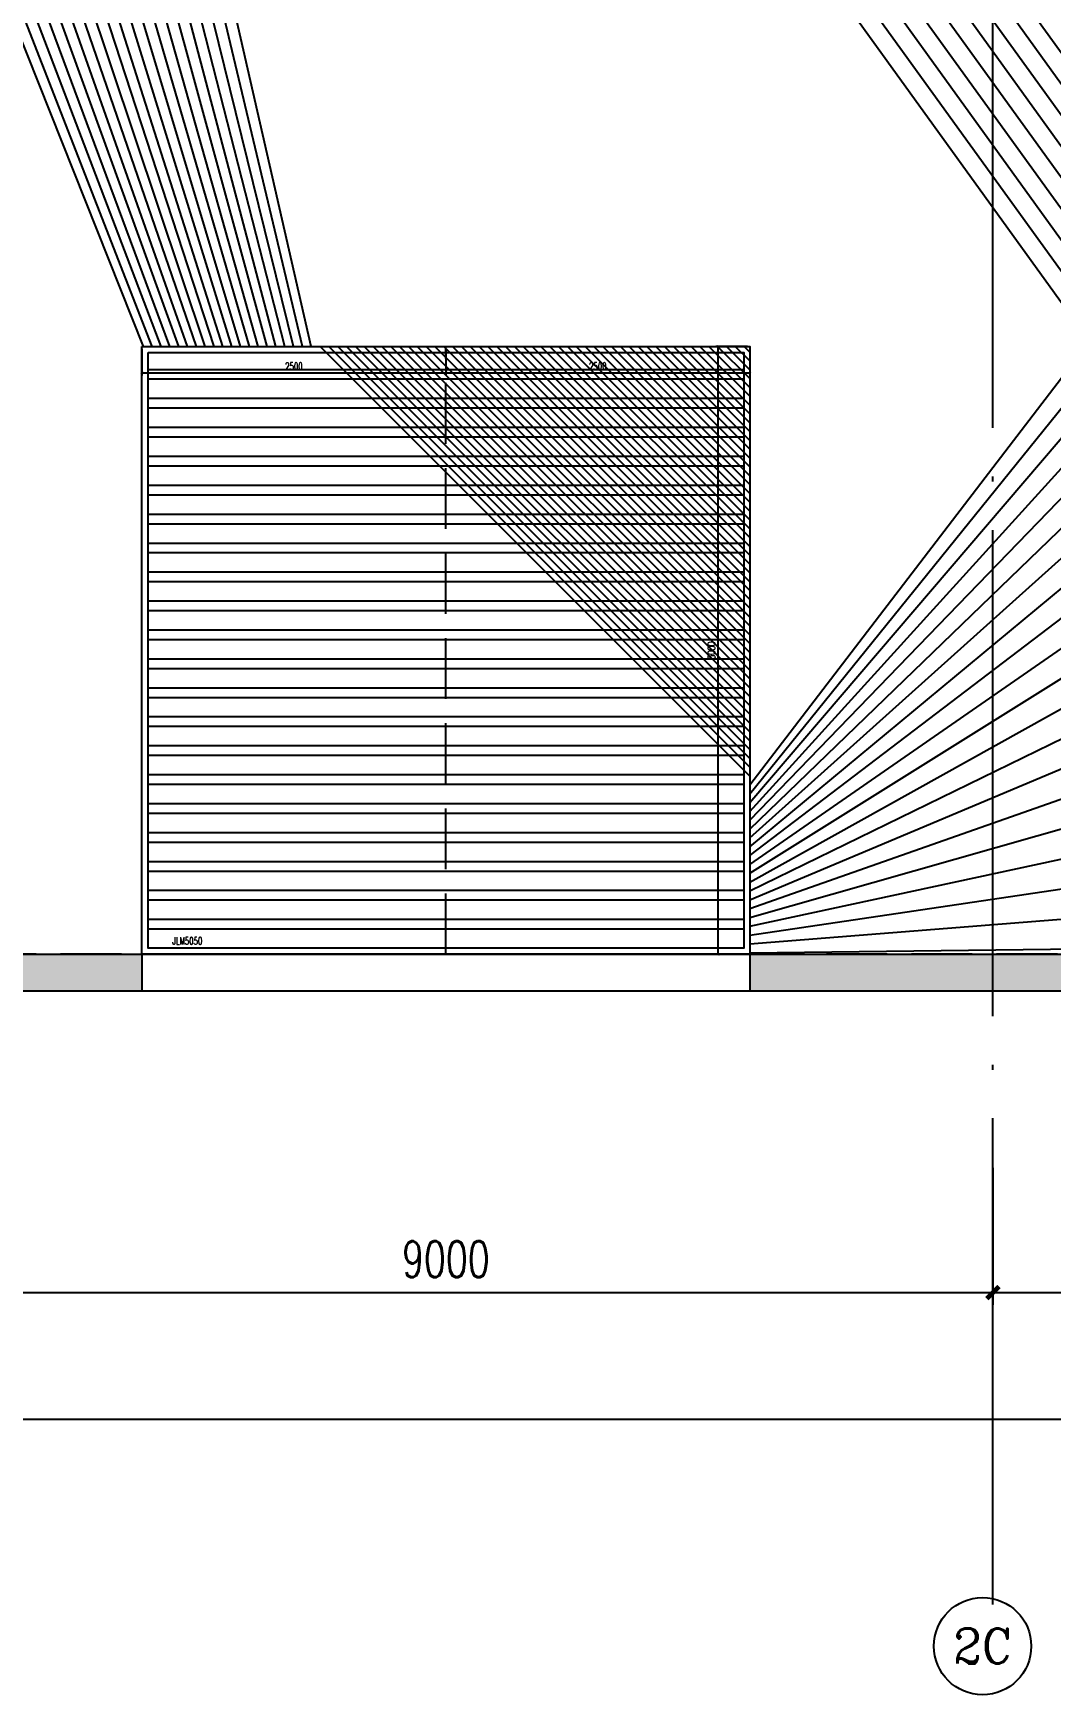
# Model space of a CAD drawing. Extents: x -4210259 to 293730, y -7499 to 868879.
# Drawn here: x -972915 to -964545, y 511145 to 524815 of the extents above; entities that cross this region are included whole.
import ezdxf
from ezdxf.enums import TextEntityAlignment as Align

# ---------------------------------------------------------------- set-up
doc = ezdxf.new("R2010")
doc.units = 0
doc.header["$LTSCALE"] = 1000
doc.header["$MEASUREMENT"] = 0
doc.linetypes.add('__DASH', pattern=[0.35, 0.25, -0.1])
doc.linetypes.add('DOTE', pattern=[2.4200000000000004, 2, -0.2, 0.02, -0.2])
doc.layers.get('Defpoints').update_dxf_attribs({"color": 210})
for name, color, linetype in [('A-AXIS-D', 1, 'Continuous'), ('A-AXIS-DOTE', 14, 'DOTE'), ('A-HATCH-2', 251, 'Continuous'), ('A-LIN-V', 9, 'Continuous'), ('A-门窗表显示尺寸', 160, 'Continuous'), ('AS-WALL', 40, 'Continuous'), ('PUB_TEXT', 7, 'Continuous')]:
    doc.layers.add(name, color=color, linetype=linetype)
doc.styles.add('_TCH_AXIS', font='COMPLEX', dxfattribs={"bigfont": 'GBCBIG'})
doc.styles.add('_TCH_DIM_T3', font='SIMPLEX', dxfattribs={"width": 0.7058823529411765, "bigfont": 'GBCBIG'})
doc.styles.add('A-DIM_T3', font='SIMPLEX', dxfattribs={"width": 0.7058823529411765, "bigfont": 'GBCBIG'})
doc.styles.add('A-STANDARD', font='SIMPLEX', dxfattribs={"bigfont": 'GBCBIG'})
doc.dimstyles.new('_TCH_ARCH&&100', dxfattribs={"dimtxt": 297.5, "dimasz": 100, "dimexe": 100, "dimexo": 100, "dimgap": 126.25, "dimtad": 1, "dimdec": 0, "dimzin": 0, "dimdsep": 46, "dimtxsty": '_TCH_DIM_T3', "dimblk": 'ARCHTICK', "dimcen": 0.09, "dimclrt": 7, "dimazin": 2, "dimtfac": 1, "dimtdec": 0, "dimtix": 1, "dimtmove": 2, "dimatfit": 3, "dimfxl": 0, "dimtolj": 1, "dimtzin": 0, "dimarcsym": 0})
doc.dimstyles.new('A-DIM&&20', dxfattribs={"dimtxt": 59.5, "dimasz": 20, "dimexe": 20, "dimexo": 20, "dimgap": 25.25, "dimtad": 1, "dimdec": 0, "dimzin": 0, "dimdsep": 46, "dimtxsty": 'A-DIM_T3', "dimblk": 'ARCHTICK', "dimcen": 0.09, "dimclrt": 7, "dimazin": 2, "dimtfac": 1, "dimtdec": 0, "dimtix": 1, "dimtmove": 2, "dimatfit": 3, "dimfxl": 0, "dimtolj": 1, "dimtzin": 0, "dimarcsym": 0})

# ---------------------------------------------------------------- blocks, each defined once
blk = doc.blocks.new('_ArchTick')
at = {"color": 0, "linetype": 'ByBlock', "const_width": 0.4}
blk.add_lwpolyline([(-0.5, -0.5), (0.5, 0.5)], dxfattribs=at)
blk = doc.blocks.new('*D1236')
at = {"layer": 'A-门窗表显示尺寸', "color": 0, "lineweight": -2}
for p, q in [((-1640980.163610153, 522217.4520265139), (-1640980.163610153, 521999.9999999749)), ((-1638480.163610147, 522217.4520265139), (-1638480.163610147, 521999.9999999749)), ((-1640980.163610153, 522019.9999999749), (-1638480.163610147, 522019.9999999749))]:
    blk.add_line(p, q, dxfattribs=at)
at = {"layer": 'Defpoints', "color": 0}
for p in [(-1640980.163610153, 522237.4520265139), (-1638480.163610147, 522237.4520265139), (-1638480.163610147, 522019.9999999749)]:
    blk.add_point(p, dxfattribs=at)
at = {"layer": 'A-门窗表显示尺寸', "color": 0, "lineweight": -2, "xscale": 20, "yscale": 20, "zscale": 20, "rotation": 180}
blk.add_blockref('_ArchTick', (-1640980.163610153, 522019.9999999749), dxfattribs=at)
at = {"layer": 'A-门窗表显示尺寸', "color": 0, "lineweight": -2, "xscale": 20, "yscale": 20, "zscale": 20}
blk.add_blockref('_ArchTick', (-1638480.163610147, 522019.9999999749), dxfattribs=at)
at = {"layer": 'A-门窗表显示尺寸', "color": 7, "insert": (-1639730.16361015, 522074.9999999749), "char_height": 59.5, "attachment_point": 5, "style": 'A-DIM_T3'}
blk.add_mtext('\\A1;2500', dxfattribs=at)
blk = doc.blocks.new('*D1237')
at = {"layer": 'A-门窗表显示尺寸', "color": 0, "lineweight": -2}
for p, q in [((-1643480.16361016, 522217.4520265139), (-1643480.16361016, 521999.9999999749)), ((-1640980.163610153, 522217.4520265139), (-1640980.163610153, 521999.9999999749)), ((-1643480.16361016, 522019.9999999749), (-1640980.163610153, 522019.9999999749))]:
    blk.add_line(p, q, dxfattribs=at)
at = {"layer": 'Defpoints', "color": 0}
for p in [(-1643480.16361016, 522237.4520265139), (-1640980.163610153, 522237.4520265139), (-1640980.163610153, 522019.9999999749)]:
    blk.add_point(p, dxfattribs=at)
at = {"layer": 'A-门窗表显示尺寸', "color": 0, "lineweight": -2, "xscale": 20, "yscale": 20, "zscale": 20, "rotation": 180}
blk.add_blockref('_ArchTick', (-1643480.16361016, 522019.9999999749), dxfattribs=at)
at = {"layer": 'A-门窗表显示尺寸', "color": 0, "lineweight": -2, "xscale": 20, "yscale": 20, "zscale": 20}
blk.add_blockref('_ArchTick', (-1640980.163610153, 522019.9999999749), dxfattribs=at)
at = {"layer": 'A-门窗表显示尺寸', "color": 7, "insert": (-1642230.163610157, 522074.9999999749), "char_height": 59.5, "attachment_point": 5, "style": 'A-DIM_T3'}
blk.add_mtext('\\A1;2500', dxfattribs=at)
blk = doc.blocks.new('*D1238')
at = {"layer": 'A-门窗表显示尺寸', "color": 0, "lineweight": -2}
for p, q in [((-1638500.163610148, 522237.4520265141), (-1638760.56329158, 522237.4520265141)), ((-1638740.56329158, 517237.4520265142), (-1638740.56329158, 522237.4520265141)), ((-1638500.163610148, 517237.4520265142), (-1638760.56329158, 517237.4520265142))]:
    blk.add_line(p, q, dxfattribs=at)
at = {"layer": 'Defpoints', "color": 0}
for p in [(-1638740.56329158, 522237.4520265141), (-1638480.163610148, 522237.4520265141), (-1638480.163610148, 517237.4520265142)]:
    blk.add_point(p, dxfattribs=at)
at = {"layer": 'A-门窗表显示尺寸', "color": 0, "lineweight": -2, "xscale": 20, "yscale": 20, "zscale": 20}
for p, rotation in [((-1638740.56329158, 522237.4520265141), 90), ((-1638740.56329158, 517237.4520265142), 270)]:
    blk.add_blockref('_ArchTick', p, dxfattribs=dict(at, rotation=rotation))
at = {"layer": 'A-门窗表显示尺寸', "color": 7, "insert": (-1638795.563291579, 519737.4520265145), "char_height": 59.5, "attachment_point": 5, "rotation": 90, "style": 'A-DIM_T3'}
blk.add_mtext('\\A1;5000', dxfattribs=at)
blk = doc.blocks.new('*D766')
at = {"layer": 'A-AXIS-D', "color": 0, "lineweight": -2}
for p, q in [((-1104220.667464609, 515480), (-1104220.667464609, 513313.3764944364)), ((-946220.66761283, 515480), (-946220.66761283, 513313.3764944364)), ((-1104220.667464609, 513413.3764944364), (-946220.66761283, 513413.3764944364))]:
    blk.add_line(p, q, dxfattribs=at)
at = {"layer": 'Defpoints', "color": 0}
for p in [(-1104220.667464609, 515580), (-946220.66761283, 515580), (-946220.66761283, 513413.3764944364)]:
    blk.add_point(p, dxfattribs=at)
at = {"layer": 'A-AXIS-D', "color": 0, "lineweight": -2, "xscale": 100, "yscale": 100, "zscale": 100, "rotation": 180}
blk.add_blockref('_ArchTick', (-1104220.667464609, 513413.3764944364), dxfattribs=at)
at = {"layer": 'A-AXIS-D', "color": 0, "lineweight": -2, "xscale": 100, "yscale": 100, "zscale": 100}
blk.add_blockref('_ArchTick', (-946220.66761283, 513413.3764944364), dxfattribs=at)
at = {"layer": 'A-AXIS-D', "color": 7, "insert": (-1025220.667538719, 513688.3764944364), "char_height": 297.5, "attachment_point": 5, "style": '_TCH_DIM_T3'}
blk.add_mtext('\\A1;158000', dxfattribs=at)
blk = doc.blocks.new('*D1184')
at = {"layer": 'A-AXIS-D', "color": 0, "lineweight": -2}
for p, q in [((-974020.6676164453, 515480), (-974020.6676164453, 514353.3764944364)), ((-965020.6676164453, 515480), (-965020.6676164453, 514353.3764944364)), ((-974020.6676164453, 514453.3764944364), (-965020.6676164453, 514453.3764944364))]:
    blk.add_line(p, q, dxfattribs=at)
at = {"layer": 'Defpoints', "color": 0}
for p in [(-974020.6676164453, 515580), (-965020.6676164453, 515580), (-965020.6676164453, 514453.3764944364)]:
    blk.add_point(p, dxfattribs=at)
at = {"layer": 'A-AXIS-D', "color": 0, "lineweight": -2, "xscale": 100, "yscale": 100, "zscale": 100, "rotation": 180}
blk.add_blockref('_ArchTick', (-974020.6676164453, 514453.3764944364), dxfattribs=at)
at = {"layer": 'A-AXIS-D', "color": 0, "lineweight": -2, "xscale": 100, "yscale": 100, "zscale": 100}
blk.add_blockref('_ArchTick', (-965020.6676164453, 514453.3764944364), dxfattribs=at)
at = {"layer": 'A-AXIS-D', "color": 7, "insert": (-969520.6676164453, 514728.3764944364), "char_height": 297.5, "attachment_point": 5, "style": '_TCH_DIM_T3'}
blk.add_mtext('\\A1;9000', dxfattribs=at)
blk = doc.blocks.new('*D1185')
at = {"layer": 'A-AXIS-D', "color": 0, "lineweight": -2}
for p, q in [((-965020.6676164453, 515480), (-965020.6676164453, 514353.3764944364)), ((-956020.6676164453, 515480), (-956020.6676164453, 514353.3764944364)), ((-965020.6676164453, 514453.3764944364), (-956020.6676164453, 514453.3764944364))]:
    blk.add_line(p, q, dxfattribs=at)
at = {"layer": 'Defpoints', "color": 0}
for p in [(-965020.6676164453, 515580), (-956020.6676164453, 515580), (-956020.6676164453, 514453.3764944364)]:
    blk.add_point(p, dxfattribs=at)
at = {"layer": 'A-AXIS-D', "color": 0, "lineweight": -2, "xscale": 100, "yscale": 100, "zscale": 100, "rotation": 180}
blk.add_blockref('_ArchTick', (-965020.6676164453, 514453.3764944364), dxfattribs=at)
at = {"layer": 'A-AXIS-D', "color": 0, "lineweight": -2, "xscale": 100, "yscale": 100, "zscale": 100}
blk.add_blockref('_ArchTick', (-956020.6676164453, 514453.3764944364), dxfattribs=at)
at = {"layer": 'A-AXIS-D', "color": 7, "insert": (-960520.6676164453, 514728.3764944364), "char_height": 297.5, "attachment_point": 5, "style": '_TCH_DIM_T3'}
blk.add_mtext('\\A1;9000', dxfattribs=at)
blk = doc.blocks.new('JLM5050')
at = {"layer": 'A-HATCH-2'}
h = blk.add_hatch(dxfattribs=at)
h.set_pattern_fill('ANSI32', color=256, scale=50, angle=45.00000000000001)
h.set_pattern_definition([(180, (0, 0), (-1.4210854715202e-14, -238.125), []), (180, (-79.3750342852436, 79.37503428522905), (-1.4210854715202e-14, -238.125), [])])
h.paths.add_polyline_path([(-1643430.16361016, 522187.4520265139), (-1638530.163610147, 522187.4520265139), (-1638530.163610147, 517287.452026514), (-1643430.16361016, 517287.452026514)])
at = {"layer": 'A-AXIS-DOTE', "linetype": '__DASH', "ltscale": 2}
blk.add_line((-1640980.163610153, 517237.452026514), (-1640980.163610153, 522237.4520265139), dxfattribs=at)
at = {"layer": 'A-LIN-V'}
blk.add_lwpolyline([(-1643480.16361016, 522237.4520265139), (-1638480.163610147, 522237.4520265139), (-1638480.163610147, 517237.452026514), (-1643480.16361016, 517237.452026514)], close=True, dxfattribs=at)
at = {"layer": 'A-门窗表显示尺寸'}
blk.add_lwpolyline([(-1643430.16361016, 522187.4520265139), (-1638530.163610147, 522187.4520265139), (-1638530.163610147, 517287.452026514), (-1643430.16361016, 517287.452026514)], close=True, dxfattribs=at)
at = {"layer": 'A-门窗表显示尺寸', "color": 3, "style": 'A-STANDARD', "width": 0.7058823529411765}
blk.add_text('JLM5050', height=59.5, dxfattribs=at).set_placement((-1643230, 517317.452026514))
at = {"layer": 'A-门窗表显示尺寸'}
for p1, p2, distance, picture, middle in [((-1643480.16361016, 522237.4520265139), (-1640980.163610153, 522237.4520265139), -217.45202653901652, '*D1237', (-1642230.163610157, 522074.9999999749)), ((-1640980.163610153, 522237.4520265139), (-1638480.163610147, 522237.4520265139), -217.45202653901654, '*D1236', (-1639730.16361015, 522074.9999999749)), ((-1638480.163610147, 517237.452026514), (-1638480.163610147, 522237.4520265139), 260.39968143287115, '*D1238', (-1638795.563291579, 519737.4520265145))]:
    dim = blk.add_aligned_dim(p1=p1, p2=p2, distance=distance, dimstyle='A-DIM&&20', dxfattribs=at)
    dim.commit()
    dim.dimension.update_dxf_attribs({"geometry": picture, "text_midpoint": middle})

msp = doc.modelspace()

# ---------------------------------------------------------------- hatches: boundary and pattern name
at = {"layer": 'A-HATCH-2'}
h = msp.add_hatch(dxfattribs=at)
h.set_pattern_fill('ANSI31', color=256, scale=150, angle=45.00000000000001)
h.set_pattern_definition([(90, (-40599475741.43156, -3384804562.000004), (-238.125, -1.848892746611746e-30), [])])
h.paths.add_polyline_path([(-989820.6676281036, 534887.4520265377), (-964320.6676285587, 534887.4520265121), (-964320.6676285595, 517237.452026516), (-967020.6676076562, 517237.4520265113), (-967020.6676076561, 522237.4520265262), (-972020.6676076388, 522237.4520265063), (-972020.6676076693, 517237.4520265137), (-972920.0000000001, 517237.4520265136), (-989410, 517237.4520265136), (-991180.0000000002, 517237.4520265136), (-991320.6676282745, 517237.4520265148), (-989820.6676281034, 517237.4520265148), (-974320.6676076761, 517237.4520265287), (-974320.6676076761, 519637.4520265287), (-987520.6676076811, 519637.4520265329), (-987520.6676076811, 517237.4520265168), (-989820.6676281032, 517237.4520265165)])
h = msp.add_hatch(dxfattribs=at)
h.set_pattern_fill('ANSI38', color=256, scale=150)
h.set_pattern_definition([(45, (0, 0), (-168.3798022700466, 168.3798022700466), []), (135, (0, 0), (-505.1394068101398, 168.3798022700467), [595.3125, -357.1875])])
h.paths.add_polyline_path([(-962820.667648551, 517237.4520264904), (-946220.66761283, 517237.4520264904), (-946220.66761283, 516937.4520265246), (-962820.667648551, 516937.4520265246)])
h.paths.add_polyline_path([(-967020.6676076561, 516937.4520265246), (-964320.6676285589, 516937.4520265246), (-964320.6676285589, 517237.4520264904), (-967020.6676076561, 517237.4520264904)])
h.paths.add_polyline_path([(-1016820.66764856, 517237.4520265136), (-972020.6676076691, 517237.4520265136), (-972020.6676076691, 516937.4520265246), (-1016820.66764856, 516937.4520265246)])
h.paths.add_polyline_path([(-1020520.66760765, 516937.4520265246), (-1018320.667628568, 516937.4520265246), (-1018320.667628568, 517237.4520264904), (-1020520.66760765, 517237.4520264904)])
h.paths.add_polyline_path([(-1070820.66764828, 516937.4520265245), (-1026520.667607633, 516937.4520265245), (-1026520.667607633, 517237.4520265146), (-1070820.66764828, 517237.4520265146)])
h.paths.add_polyline_path([(-1075020.667616444, 516937.4520265245), (-1072320.667628287, 516937.4520265245), (-1072320.667628287, 517237.4520264899), (-1075020.667616444, 517237.4520264899)])
h.paths.add_polyline_path([(-1104220.667464609, 516937.4520265245), (-1080020.667616457, 516937.4520265245), (-1080020.667616457, 517237.4520265136), (-1104220.667464609, 517237.4520265136)])

# ---------------------------------------------------------------- linework, layer by layer
at = {"layer": 'A-AXIS-D'}
msp.add_circle((-965105.5700936209, 511544.740827669), 400, dxfattribs=at)
at = {"layer": 'A-AXIS-DOTE', "ltscale": 2}
msp.add_line((-965020.6676164445, 511887.4520265246), (-965020.6676164445, 538485.0684404817), dxfattribs=at)
at = {"layer": 'A-AXIS-DOTE', "linetype": '__DASH', "ltscale": 2}
msp.add_line((-940690, 517237.4520265153), (-1111279.804428067, 517237.4520265135), dxfattribs=at)
at = {"layer": 'A-LIN-V'}
for p, q in [((-1104220.667464609, 517237.4520265136), (-946220.66761283, 517237.4520265136)), ((-972020.6676076691, 517237.452026514), (-972020.6676076691, 516937.4520265246)), ((-967020.6676076561, 517237.4520265139), (-967020.6676076561, 516937.4520265246))]:
    msp.add_line(p, q, dxfattribs=at)
at = {"layer": 'AS-WALL'}
msp.add_line((-1111279.804428067, 516937.4520265245), (-940690, 516937.4520265246), dxfattribs=at)

# ---------------------------------------------------------------- block references
at = {"layer": 'A-LIN-V'}
msp.add_blockref('JLM5050', (671459.4960024907, 0), dxfattribs=at)

# ---------------------------------------------------------------- texts
at = {"layer": 'PUB_TEXT', "style": '_TCH_AXIS'}
msp.add_text('2C', height=288.1176230394149, dxfattribs=at).set_placement((-965345.6681128205, 511400.6820161493), (-964865.4720744214, 511400.6820161493), align=Align.FIT)

# ---------------------------------------------------------------- dimensions: what is measured, and where the dimension line sits
at = {"layer": 'A-AXIS-D'}
for base, p1, p2, picture, middle in [((-946220.66761283, 513413.3764944364), (-1104220.667464609, 515580), (-946220.66761283, 515580), '*D766', (-1025220.667538719, 513688.3764944364)), ((-965020.6676164453, 514453.3764944364), (-974020.6676164453, 515580), (-965020.6676164453, 515580), '*D1184', (-969520.6676164453, 514728.3764944364)), ((-956020.6676164453, 514453.3764944364), (-965020.6676164453, 515580), (-956020.6676164453, 515580), '*D1185', (-960520.6676164453, 514728.3764944364))]:
    dim = msp.add_linear_dim(base=base, p1=p1, p2=p2, angle=0, dimstyle='_TCH_ARCH&&100', override={"dimgap": 0}, dxfattribs=at)
    dim.commit()
    dim.dimension.update_dxf_attribs({"geometry": picture, "text_midpoint": middle, "dimtype": 129})

doc.saveas('drawing.dxf')
